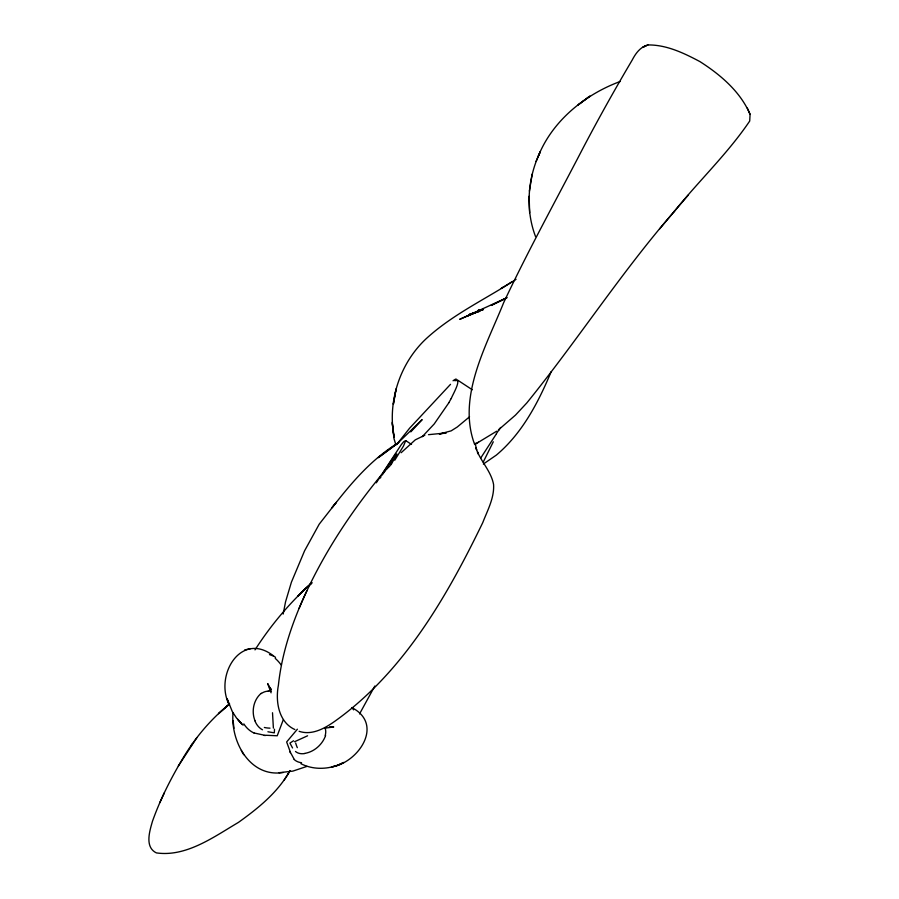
<?xml version="1.0" encoding="UTF-8"?>
<svg xmlns="http://www.w3.org/2000/svg" width="899" height="899" viewBox="0 0 899 899"><rect width="100%" height="100%" fill="white"/><g stroke="black" fill="none" stroke-linecap="round" stroke-linejoin="round"><path stroke-width="1.35" d="M233.032 712.705C230.402 741.608 249.956 777.871 283.297 772.499M392.166 422.305L394.077 437.083C387.379 401.808 399.695 363.646 425.856 339.013C452.489 314.358 485.921 299.041 516.06 279.308M747.339 108.105L750.069 114.353L749.71 121.039C727.752 153.56 698.714 181.014 674.126 211.613L688.465 194.892M535.568 236.628C525.14 209.343 527.702 177.867 540.277 151.74L536.085 161.449M274.498 729.213L274.319 732.842L267.902 731.775M529.387 191.105L532.197 174.103M395.841 390.402L393.357 404.258L396.133 388.728M283.174 614.062L285.545 601.824L291.4 582.215L304.581 550.806L319.201 524.196L336.293 502.361C354.206 479.617 373.636 457.658 398.729 442.555L378.254 457.658L398.145 442.859M325.607 735.506C322.449 744.529 314.201 751.912 304.671 753.407M537.771 157.516C551.671 121.41 584.575 94.653 620.164 81.494M551.222 371.602C538.321 402.415 522.285 433.307 496.304 455.13L483.347 464.041M228.796 704.58C210.95 719.245 195.768 737.034 183.812 756.801C171.473 777.264 160.483 798.694 152.482 821.248C149.683 830.991 144.469 847.116 156.359 852.893C186.262 857.23 213.951 836.823 238.46 822.383C257.901 808.448 277.409 792.828 289.377 771.702M299.086 608.387C319.359 560.043 348.082 515.599 381.266 475.144M306.93 590.654L306.604 591.373C292.703 621.063 281.859 652.528 278.398 685.263C275.33 701.141 278.499 722.122 294.85 729.539M164.371 792.794L159.786 802.672M483.257 462.03L493.293 441.791M283.219 719.897L277.229 735.775L265.733 735.258M374.838 686.016L359.544 713.93M451.231 398.572C451.882 396.077 462.94 377.704 454.872 380.749M289.95 770.578L288.748 772.882L289.838 770.803M387.469 468.705L388.289 466.75L382.289 474.717M390.964 464.086L392.818 460.086L391.885 460.569A6.259 0.607 -56.7 0 0 390.357 462.389L382.805 473.649M178.317 766.027L196.791 737.764M448.904 402.696L434.195 423.98L422.26 436.678M480.605 458.198L496.383 433.88M389.256 466.873L390.177 465.39M391.009 464.828L396.886 454.017L395.684 454.636A8.024 0.775 -56.7 0 0 393.728 456.962L381.322 475.695M255.001 649.887C270.666 625.457 289.545 602.948 311.099 583.518L303.997 589.969L310.133 584.395M376.299 482.808L401.01 445.027A11.979 1.157 -56.7 0 1 403.932 441.544L405.741 440.622L411.528 444.421M394.762 460.232L403.449 446.106L405.741 440.622M396.998 444.095L409.539 428.272L450.523 384.322M380.389 477.998L380.805 477.358M287.646 774.68L288.174 773.87L284.241 779.927M191.273 745.44L192.319 743.833M498.99 429.936L500.619 427.474M297.378 729.201L286.646 741.956L290.029 751.216M336.293 502.361L331.9 507.8L335.911 502.833M659.518 229.009L674.542 211.141C621.434 272.082 577.596 340.272 526.769 402.988L515.487 415.102L498.417 429.913M410.809 431.88L422.148 419.619L397.684 443.252M401.134 452.736L415.293 439.847L424.822 435.24M261.272 693.264C253.473 699.748 251.237 711.57 255.024 720.807M469.548 416.799L457.231 427.036L451.152 430.857L439.353 434.037L446.207 432.913L428.497 434.678M496.653 431.217L474.683 444.544C456.928 396.998 486.235 346.16 503.609 302.794C528.016 250.888 555.751 200.657 582.17 149.762C598.037 119.455 614.714 89.574 632.143 60.154C635.649 53.401 640.234 46.962 647.909 44.95C666.496 44.703 683.881 53.086 699.95 61.615C720.425 74.707 740.394 91.608 750.069 114.353M293.557 740.776L289.928 743.091L292.546 747.957M503.226 287.186L501.215 288.433L511.711 281.971M476.099 443.522L478.482 442.184M275.521 657.326A49.074 28.734 -88.5 0 0 274.375 656.562C241.314 629.716 213.996 675.475 229.29 705.007L227.166 698.928L232.324 711.603L236.572 718.099L243.09 725.19M505.968 298.254L491.101 305.446L506.182 298.142M507.182 297.58L459.715 319.314L483.28 309.391L478.156 310.279L483.46 309.503M294.569 741.731L307.582 735.787M647.909 44.95L642.92 47.22L645.842 45.905M483.28 309.391L466.727 316.223L478.886 311.121L469.368 314.358L477.313 312.099M306.919 766.398L292.86 771.106L278.971 772.735M473.065 313.189L479.572 311.402M324.865 728.145L333.743 726.988L329.573 726.864M250.63 648.572L244.663 649.966M264.306 735.202L254.046 732.977M269.486 654.618L273.195 655.933M299.12 731.303C311.796 735.64 324.651 728.46 334.72 721.346C403.303 672.553 446.713 597.003 482.729 522.69C487.438 510.463 494.405 498.024 493.585 484.505C491.382 472.357 482.313 462.929 477.403 451.882L478.369 454.04L475.841 447.691L476.582 449.635L475.133 443.173M300.94 763.723C314.212 770.499 330.753 769.488 343.71 762.453L337.428 765.375L331.473 766.982C357.824 763.06 384.772 724.616 351.779 707.547M457.175 379.827L472.335 389.784M352.138 707.873L353.599 709.862M271.386 689.623L269.486 687.611L271.195 689.836L267.677 683.6L271.082 692.826M294.231 759.363L290.388 752.328M241.73 723.998L237.774 719.346L240.763 722.863M241.303 750.463L243.73 754.699M395.908 444.926L394.032 438.791L392.357 423.654M233.122 720.683L233.965 728.302M272.509 712.75L273.386 728.123M529.129 196.285L529.646 212.737M496.405 433.678A20.329 0.742 -56.9 0 1 499.338 429.239M453.051 380.783A46.568 5.147 -51.8 0 1 456.186 379.018M451.096 398.639A20.419 4.135 -58.5 0 1 448.815 402.673M275.229 658.383A60.491 34.364 -89.9 0 1 281.23 665.046M254.024 733.022A67.931 39.477 -58.1 0 1 243.831 723.886M265.576 735.483A69.774 36.556 -39.4 0 1 264.149 735.416M270.003 728.156A38.488 22.835 -30.4 0 1 264.351 727.471M262.474 729.797A31.892 21.857 -60.7 0 1 254.945 720.886M261.373 693.5A12.597 9.597 -53.4 0 1 268.172 691.196M268.228 690.994A19.677 15.834 -60.3 0 1 271.195 691.252M301.536 762.7A67.931 28.139 -55.5 0 1 294.153 759.464M290.208 752.665A69.774 24.981 -72.4 0 1 289.849 751.564M297.333 747.665A38.488 17.081 -80.2 0 1 295.681 743.035M304.615 753.564A31.892 17.002 -53.3 0 1 295.49 751.474M325.326 728.842A12.597 7.844 -59.4 0 1 325.202 735.551M325.247 727.954A19.677 13.305 -53.8 0 1 325.494 728.673M305.278 588.8L297.917 595.992L305.278 588.8M226.323 706.693L218.524 713.66L229.616 703.928L226.323 706.693M311.886 582.867L309.93 584.507L311.908 582.855M588.204 97.362L578.136 104.913L589.946 96.126L588.204 97.362"/></g></svg>
